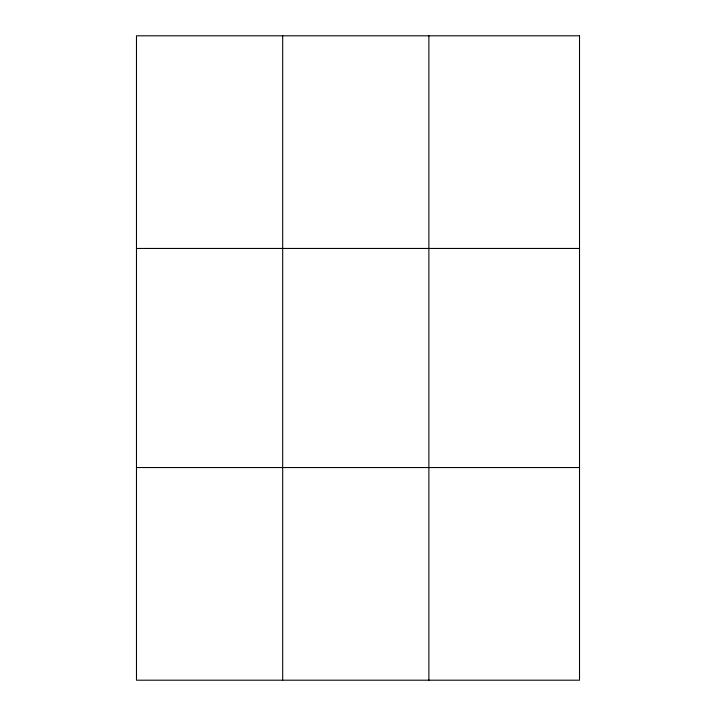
<?xml version="1.0" encoding="UTF-8"?>
<svg xmlns="http://www.w3.org/2000/svg" width="716" height="716" viewBox="0 0 716 716"><rect width="100%" height="100%" fill="white"/><g stroke="black" fill="none" stroke-linecap="round" stroke-linejoin="round"><path stroke-width="1.07" d="M282.686 35.8L282.686 680.2M428.884 35.8L428.884 680.2M136.479 248.452L579.521 248.452M136.479 467.548L579.521 467.548M579.521 35.8L579.521 680.2L136.479 680.2L136.479 35.8L579.521 35.8"/></g></svg>
